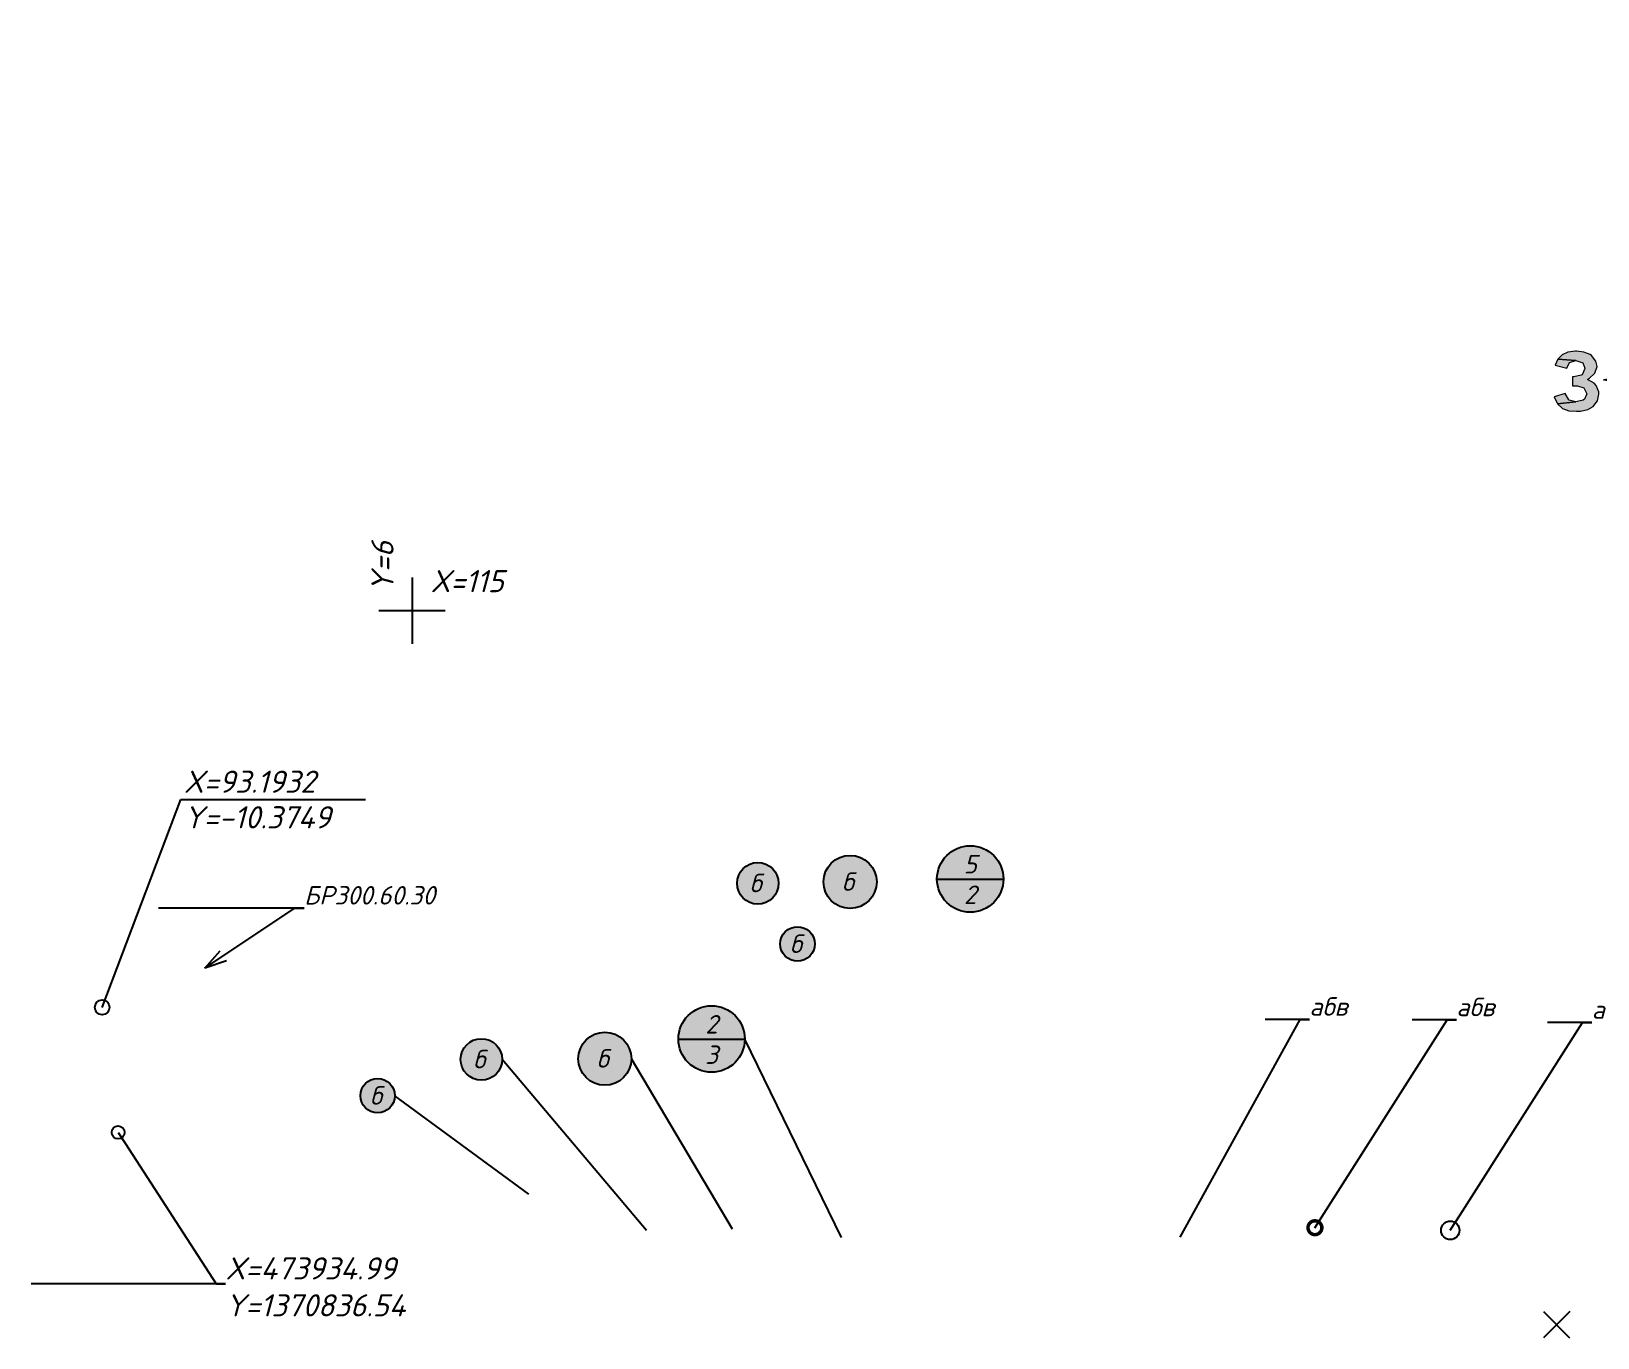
# Model space of a CAD drawing. Header units: millimetres. Extents: x -14 to 241, y 0 to 146.
# Drawn here: x -14.2 to 70.7, y 75.3 to 146.1 of the extents above; entities that cross this region are included whole.
import ezdxf
from ezdxf import colors
from ezdxf.entities.mleader import LeaderData, LeaderLine
from ezdxf.enums import TextEntityAlignment as Align
from ezdxf.math import Vec2, Vec3

# ---------------------------------------------------------------- set-up
doc = ezdxf.new("R2010")
doc.units = ezdxf.units.MM
doc.layers.add('_сетка', color=7, linetype='Continuous')
doc.styles.get("Standard").update_dxf_attribs({"font": 'isocpeui.ttf', "height": 2.6})
doc.styles.add('Аннотации', font='isocpeui.ttf', dxfattribs={"height": 1})

# ---------------------------------------------------------------- blocks, each defined once
blk = doc.blocks.new('_None')
blk = doc.blocks.new('_DotSmall')
at = {"color": 0, "linetype": 'ByBlock', "lineweight": 13, "const_width": 0.5}
blk.add_lwpolyline([(-0.0625, 0, 1), (0.0625, 0, 1)], format="xyb", close=True, dxfattribs=at)
blk = doc.blocks.new('*U38')
at = {"color": 0, "linetype": 'Continuous', "lineweight": -3, "ltscale": 0.1}
for p, q in [((-0.714, 0.714), (0.7, -0.7)), ((0.714, 0.714), (-0.7, -0.7))]:
    blk.add_line(p, q, dxfattribs=at)
blk = doc.blocks.new('*U73')
at = {"lineweight": 20, "true_color": 0xffffff, "transparency": 16777216}
h = blk.add_hatch(color=7, dxfattribs=at)
edge = h.paths.add_edge_path()
edge.add_arc((0, 0), 1.44, 0, 360)
at = {"color": 0, "linetype": 'Continuous', "lineweight": -2, "transparency": 16777216}
blk.add_circle((0, 0), 1.44, dxfattribs=at)
at = {"color": 0, "linetype": 'ByBlock', "lineweight": -2, "ltscale": 100, "transparency": 16777216, "style": 'Аннотации'}
blk.add_attdef('ТЕКСТ', text='', height=1, dxfattribs=at).set_placement((-0.12, 0.021), align=Align.MIDDLE)
blk = doc.blocks.new('*U72')
at = {"lineweight": 20, "true_color": 0xffffff, "transparency": 16777216}
h = blk.add_hatch(color=7, dxfattribs=at)
edge = h.paths.add_edge_path()
edge.add_arc((0, 0), 1.8, 0, 360)
at = {"linetype": 'ByBlock', "lineweight": -2, "transparency": 16777216}
blk.add_lwpolyline([(-1.8, 0), (1.8, 0)], dxfattribs=at)
blk.add_circle((0, 0), 1.8, dxfattribs=at)
at = {"color": 0, "linetype": 'ByBlock', "lineweight": -2, "ltscale": 100, "transparency": 16777216, "style": 'Аннотации'}
blk.add_attdef('ТИП', text='', height=1, dxfattribs=at).set_placement((0, 0), align=Align.BOTTOM_CENTER)
at = {"color": 18, "linetype": 'ByBlock', "lineweight": -2, "ltscale": 100, "true_color": 0x000000, "transparency": 16777216, "style": 'Аннотации'}
blk.add_attdef('КОЛ-ВО', text='', height=1, dxfattribs=at).set_placement((0, -0.35), align=Align.TOP_CENTER)
blk = doc.blocks.new('*U69')
at = {"lineweight": 20}
h = blk.add_hatch(color=0, dxfattribs=at)
h.paths.add_polyline_path([(1.106, -2.681), (1.994, -4.842), (1.857, -3.169)], flags=16)
h.paths.add_polyline_path([(2.683, -1.101), (4.809, -1.973), (3.63, -0.965)], flags=17)
h.paths.add_polyline_path([(10.33, 0), (2.683, 1.101), (0, 0)])
h.paths.add_polyline_path([(2.683, 1.101), (4.81, 1.974), (3.205, 1.9)], flags=17)
h.paths.add_polyline_path([(1.106, 2.681), (1.994, 4.842), (1.026, 3.588)], flags=17)
h.paths.add_polyline_path([(-1.106, 2.681), (-1.994, 4.842), (-1.857, 3.169)], flags=16)
h.paths.add_polyline_path([(-2.683, 1.101), (-4.809, 1.973), (-3.63, 0.965)], flags=17)
h.paths.add_polyline_path([(-10.33, 0), (-2.683, -1.101), (0, 0)])
h.paths.add_polyline_path([(-2.683, -1.101), (-4.81, -1.974), (-3.205, -1.9)], flags=17)
h.paths.add_polyline_path([(0, 0), (0, -15.099), (1.106, -2.68)])
h.paths.add_polyline_path([(0, 0), (5.641, -5.629), (2.683, -1.101)])
h.paths.add_polyline_path([(0, 0), (5.64, 5.629), (1.106, 2.681)])
h.paths.add_polyline_path([(0, 0), (0, 15.099), (-1.106, 2.68)])
h.paths.add_polyline_path([(0, 0), (-5.641, 5.629), (-2.683, 1.101)])
h.paths.add_polyline_path([(0, 0), (-5.64, -5.629), (-1.106, -2.681)])
h.paths.add_polyline_path([(-1.106, -2.681), (-1.994, -4.842), (-1.026, -3.588)], flags=17)
h.paths.add_polyline_path([(0.2, 18.887), (-0.2, 18.85), (-0.563, 18.705), (-0.89, 18.45), (-0.927, 18.378), (0.164, 18.341), (0.237, 18.341), (0.6, 18.196), (0.637, 18.16), (0.819, 17.832), (1.437, 17.978), (1.364, 18.232), (1.146, 18.56), (0.964, 18.669), (0.6, 18.85)])
h.paths.add_polyline_path([(-0.927, 18.378), (-1.145, 18.051), (-1.254, 17.687), (-1.29, 17.251), (-1.29, 17.142), (-1.218, 16.742), (-1.108, 16.378), (-0.89, 16.051), (0.164, 16.16), (-0.09, 16.196), (-0.418, 16.414), (-0.454, 16.487), (-0.599, 16.814), (-0.636, 17.287), (-0.636, 17.36), (-0.563, 17.796), (-0.418, 18.087), (-0.236, 18.232), (0.164, 18.341)])
h.paths.add_polyline_path([(0.855, 16.851), (0.782, 16.669), (0.6, 16.342), (0.528, 16.305), (0.164, 16.16), (-0.89, 16.051), (-0.599, 15.833), (-0.272, 15.687), (0.164, 15.615), (0.237, 15.651), (0.673, 15.724), (1, 15.869), (1.073, 15.942), (1.291, 16.233), (1.473, 16.633)])
h.paths.add_polyline_path([(12.199, 1.617), (10.926, 1.617), (10.926, -1.51), (12.017, -1.51), (12.49, -1.51), (12.78, -1.51), (12.853, -1.51), (13.217, -1.365), (13.217, -1.328), (13.471, -1.038), (13.508, -1.001), (11.581, -1.001), (11.581, -0.165), (12.09, -0.165), (13.435, -0.129), (13.326, -0.056), (12.999, 0.162), (11.581, 0.38), (11.581, 1.108), (11.944, 1.108), (13.326, 1.217), (13.071, 1.471), (12.744, 1.617), (12.635, 1.617)])
h.paths.add_polyline_path([(13.326, 1.217), (11.944, 1.108), (12.126, 1.108), (12.49, 1.108), (12.744, 0.998), (12.817, 0.744), (12.708, 0.489), (12.453, 0.38), (12.417, 0.38), (11.981, 0.38), (11.581, 0.38), (12.999, 0.162), (13.326, 0.417), (13.326, 0.453), (13.435, 0.853)], flags=17)
h.paths.add_polyline_path([(13.435, -0.129), (12.09, -0.165), (12.308, -0.165), (12.671, -0.201), (12.853, -0.347), (12.926, -0.565), (12.817, -0.856), (12.599, -0.965), (12.162, -1.001), (11.581, -1.001), (13.508, -1.001), (13.58, -0.601), (13.58, -0.492)])
h.paths.add_polyline_path([(0.891, -15.617), (0.528, -15.654), (0.164, -15.799), (-0.127, -16.017), (-0.309, -16.235), (-0.454, -16.563), (-0.527, -16.999), (-1.072, -16.999), (0.091, -17.181), (0.164, -16.744), (0.31, -16.417), (0.491, -16.272), (0.855, -16.163), (1.946, -16.054), (1.691, -15.835), (1.328, -15.654)])
h.paths.add_polyline_path([(-1.072, -15.654), (-1.69, -15.654), (-1.69, -18.817), (-1.072, -18.817), (-1.072, -17.508), (-0.527, -17.508), (0.091, -17.253), (0.091, -17.181), (-1.072, -16.999)])
h.paths.add_polyline_path([(1.946, -16.054), (0.855, -16.163), (1.109, -16.199), (1.437, -16.417), (1.473, -16.454), (1.618, -16.781), (1.655, -17.217), (1.655, -17.29), (1.618, -17.726), (1.473, -18.053), (1.291, -18.235), (0.891, -18.344), (1.946, -18.453), (2.164, -18.126), (2.164, -18.053), (2.273, -17.69), (2.309, -17.253), (2.309, -17.144), (2.273, -16.708), (2.127, -16.344)])
h.paths.add_polyline_path([(0.091, -17.253), (-0.527, -17.508), (-0.454, -17.908), (-0.309, -18.271), (-0.127, -18.49), (0.164, -18.744), (0.455, -18.853), (0.928, -18.89), (1.328, -18.817), (1.691, -18.671), (1.946, -18.453), (0.891, -18.344), (0.6, -18.308), (0.31, -18.053), (0.273, -18.017), (0.128, -17.69)])
h.paths.add_polyline_path([(-11.803, 1.554), (-11.849, 1.554), (-12.261, 1.509), (-12.581, 1.348), (-12.81, 1.12), (-11.826, 1.051), (-11.46, 0.914), (-11.346, 0.639), (-11.346, 0.616), (-11.483, 0.273), (-11.552, 0.25), (-11.941, 0.159), (-12.009, 0.159), (-12.009, -0.322), (-11.872, -0.322), (-11.735, -0.322), (-11.392, -0.436), (-11.232, -0.756), (-11.369, -1.054), (-11.437, -1.099), (-11.826, -1.191), (-12.833, -1.305), (-12.581, -1.534), (-12.558, -1.557), (-12.215, -1.671), (-11.803, -1.694), (-11.575, -1.694), (-11.186, -1.603), (-10.888, -1.442), (-10.66, -1.145), (-10.591, -0.779), (-10.591, -0.642), (-10.728, -0.299), (-10.843, -0.184), (-11.209, 0.022), (-11.094, 0.09), (-10.82, 0.342), (-10.797, 0.365), (-10.683, 0.731), (-10.751, 1.005), (-10.98, 1.326), (-11.049, 1.371), (-11.392, 1.509)])
h.paths.add_polyline_path([(-12.81, 1.12), (-12.947, 0.799), (-12.33, 0.639), (-12.169, 0.937), (-11.826, 1.051)])
h.paths.add_polyline_path([(-12.421, -0.733), (-13.016, -0.916), (-12.833, -1.305), (-11.826, -1.191), (-12.192, -1.099), (-12.215, -1.076)])
at = {"color": 7, "lineweight": 0}
for points in [[(0.2, 18.887), (-0.2, 18.85), (-0.563, 18.705), (-0.89, 18.45), (-0.927, 18.378), (0.164, 18.341), (0.237, 18.341), (0.6, 18.196), (0.637, 18.16), (0.819, 17.832), (1.437, 17.978), (1.364, 18.232), (1.146, 18.56), (0.964, 18.669), (0.6, 18.85)], [(-0.927, 18.378), (-1.145, 18.051), (-1.254, 17.687), (-1.29, 17.251), (-1.29, 17.142), (-1.218, 16.742), (-1.108, 16.378), (-0.89, 16.051), (0.164, 16.16), (-0.09, 16.196), (-0.418, 16.414), (-0.454, 16.487), (-0.599, 16.814), (-0.636, 17.287), (-0.636, 17.36), (-0.563, 17.796), (-0.418, 18.087), (-0.236, 18.232), (0.164, 18.341)], [(0.855, 16.851), (0.782, 16.669), (0.6, 16.342), (0.528, 16.305), (0.164, 16.16), (-0.89, 16.051), (-0.599, 15.833), (-0.272, 15.687), (0.164, 15.615), (0.237, 15.651), (0.673, 15.724), (1, 15.869), (1.073, 15.942), (1.291, 16.233), (1.473, 16.633)], [(-12.81, 1.12), (-12.947, 0.799), (-12.33, 0.639), (-12.169, 0.937), (-11.826, 1.051)], [(-11.803, 1.554), (-11.849, 1.554), (-12.261, 1.509), (-12.581, 1.348), (-12.81, 1.12), (-11.826, 1.051), (-11.826, 1.051), (-11.46, 0.914), (-11.346, 0.639), (-11.346, 0.616), (-11.483, 0.273), (-11.552, 0.25), (-11.941, 0.159), (-12.009, 0.159), (-12.009, -0.322), (-11.872, -0.322), (-11.735, -0.322), (-11.392, -0.436), (-11.232, -0.756), (-11.369, -1.054), (-11.437, -1.099), (-11.826, -1.191), (-12.833, -1.305), (-12.581, -1.534), (-12.558, -1.557), (-12.215, -1.671), (-11.803, -1.694), (-11.575, -1.694), (-11.186, -1.603), (-10.888, -1.442), (-10.66, -1.145), (-10.591, -0.779), (-10.591, -0.642), (-10.728, -0.299), (-10.843, -0.184), (-11.209, 0.022), (-11.094, 0.09), (-10.82, 0.342), (-10.797, 0.365), (-10.683, 0.731), (-10.751, 1.005), (-10.98, 1.326), (-11.049, 1.371), (-11.392, 1.509)], [(12.199, 1.617), (10.926, 1.617), (10.926, -1.51), (12.017, -1.51), (12.49, -1.51), (12.78, -1.51), (12.853, -1.51), (13.217, -1.365), (13.217, -1.328), (13.471, -1.038), (13.508, -1.001), (11.581, -1.001), (11.581, -0.165), (12.09, -0.165), (13.435, -0.129), (13.326, -0.056), (12.999, 0.162), (12.999, 0.162), (11.581, 0.38), (11.581, 1.108), (11.944, 1.108), (13.326, 1.217), (13.071, 1.471), (12.744, 1.617), (12.635, 1.617)], [(13.326, 1.217), (11.944, 1.108), (12.126, 1.108), (12.49, 1.108), (12.744, 0.998), (12.817, 0.744), (12.708, 0.489), (12.453, 0.38), (12.417, 0.38), (11.981, 0.38), (11.581, 0.38), (12.999, 0.162), (13.326, 0.417), (13.326, 0.453), (13.435, 0.853)], [(-12.421, -0.733), (-13.016, -0.916), (-12.833, -1.305), (-11.826, -1.191), (-12.192, -1.099), (-12.215, -1.076)], [(13.435, -0.129), (12.09, -0.165), (12.308, -0.165), (12.671, -0.201), (12.853, -0.347), (12.926, -0.565), (12.817, -0.856), (12.599, -0.965), (12.599, -0.965), (12.162, -1.001), (11.581, -1.001), (13.508, -1.001), (13.58, -0.601), (13.58, -0.492)], [(-1.072, -15.654), (-1.69, -15.654), (-1.69, -18.817), (-1.072, -18.817), (-1.072, -17.508), (-0.527, -17.508), (0.091, -17.253), (0.091, -17.181), (-1.072, -16.999)], [(0.891, -15.617), (0.528, -15.654), (0.164, -15.799), (-0.127, -16.017), (-0.309, -16.235), (-0.454, -16.563), (-0.527, -16.999), (-1.072, -16.999), (0.091, -17.181), (0.164, -16.744), (0.31, -16.417), (0.491, -16.272), (0.855, -16.163), (1.946, -16.054), (1.691, -15.835), (1.328, -15.654)], [(1.946, -16.054), (0.855, -16.163), (1.109, -16.199), (1.437, -16.417), (1.473, -16.454), (1.618, -16.781), (1.655, -17.217), (1.655, -17.29), (1.618, -17.726), (1.473, -18.053), (1.291, -18.235), (0.891, -18.344), (1.946, -18.453), (2.164, -18.126), (2.164, -18.053), (2.273, -17.69), (2.309, -17.253), (2.309, -17.144), (2.273, -16.708), (2.127, -16.344)], [(0.091, -17.253), (-0.527, -17.508), (-0.454, -17.908), (-0.309, -18.271), (-0.127, -18.49), (0.164, -18.744), (0.455, -18.853), (0.928, -18.89), (1.328, -18.817), (1.691, -18.671), (1.946, -18.453), (0.891, -18.344), (0.6, -18.308), (0.31, -18.053), (0.273, -18.017), (0.128, -17.69)]]:
    blk.add_lwpolyline(points, close=True, dxfattribs=at)
at = {"linetype": 'Continuous', "lineweight": 9, "ltscale": 0.1}
for points in [[(0, 15.099), (-1.026, 3.588), (-1.994, 4.842), (-1.857, 3.169), (-5.643, 5.632), (-3.205, 1.9), (-4.809, 1.973), (-3.63, 0.965), (-10.33, 0), (-3.63, -0.965), (-4.809, -1.973), (-3.205, -1.9), (-5.64, -5.629), (-1.857, -3.169), (-1.994, -4.842), (-1.026, -3.588), (0, -15.099), (1.026, -3.588), (1.994, -4.842), (1.857, -3.169), (5.643, -5.632), (3.205, -1.9), (4.809, -1.973), (3.63, -0.965), (10.398, 0.01), (3.63, 0.965), (4.809, 1.973), (3.205, 1.9), (5.641, 5.629), (1.857, 3.169), (1.994, 4.842), (1.026, 3.588)], [(2.683, 1.101), (0, 0), (10.33, 0), (3.63, -0.965), (4.809, -1.973), (4.81, -1.974), (3.205, -1.9), (5.643, -5.632), (5.64, -5.629), (1.857, -3.169), (1.994, -4.842), (1.026, -3.588), (0, -15.099), (-1.026, -3.588), (-1.994, -4.842), (-1.857, -3.169), (-5.644, -5.632), (-5.641, -5.629), (-2.683, -1.101), (0, 0), (-10.017, 0), (-10.017, 0.045), (-3.63, 0.965), (-4.809, 1.973), (-4.81, 1.974), (-3.205, 1.9), (-5.643, 5.632), (-5.64, 5.629), (-1.857, 3.169), (-1.994, 4.842), (-1.026, 3.588), (0, 15.099), (1.026, 3.588), (1.994, 4.842), (1.857, 3.169), (5.644, 5.632), (5.641, 5.629)], [(2.683, 1.101), (3.63, 0.965), (4.809, 1.973)], [(-2.683, -1.101), (-3.63, -0.965), (-4.809, -1.973)]]:
    blk.add_lwpolyline(points, close=True, dxfattribs=at)
at = {"color": 7, "lineweight": 20}
for points in [[(0, 0), (0, 15.099), (-1.106, 2.68)], [(0, 0), (0, 15.099), (1.106, 2.68)], [(0, 0), (-5.641, 5.629), (-2.683, 1.101)], [(0, 0), (-5.64, 5.629), (-1.106, 2.681)], [(0, 0), (5.641, 5.629), (2.683, 1.101)], [(0, 0), (5.64, 5.629), (1.106, 2.681)], [(-1.106, 2.681), (-1.994, 4.842), (-1.026, 3.588)], [(-1.106, 2.681), (-1.994, 4.842), (-1.857, 3.169)], [(1.106, 2.681), (1.994, 4.842), (1.026, 3.588)], [(1.106, 2.681), (1.994, 4.842), (1.857, 3.169)], [(-2.683, 1.101), (-4.81, 1.974), (-3.205, 1.9)], [(-2.683, 1.101), (-4.809, 1.973), (-3.63, 0.965)], [(2.683, 1.101), (4.81, 1.974), (3.205, 1.9)], [(2.683, 1.101), (4.809, 1.973), (3.63, 0.965)], [(-10.33, 0), (0, 0), (-2.683, 1.101)], [(10.33, 0), (0, 0), (2.683, 1.101)], [(-10.33, 0), (0, 0), (-2.683, -1.101)], [(0, 0), (-5.641, -5.629), (-2.683, -1.101)], [(0, 0), (-5.64, -5.629), (-1.106, -2.681)], [(0, 0), (0, -15.099), (-1.106, -2.68)], [(10.33, 0), (0, 0), (2.683, -1.101)], [(0, 0), (5.64, -5.629), (1.106, -2.681)], [(0, 0), (0, -15.099), (1.106, -2.68)], [(0, 0), (5.641, -5.629), (2.683, -1.101)], [(-2.683, -1.101), (-4.81, -1.974), (-3.205, -1.9)], [(-2.683, -1.101), (-4.809, -1.973), (-3.63, -0.965)], [(2.683, -1.101), (4.809, -1.973), (3.63, -0.965)], [(2.683, -1.101), (4.81, -1.974), (3.205, -1.9)], [(-1.106, -2.681), (-1.994, -4.842), (-1.857, -3.169)], [(-1.106, -2.681), (-1.994, -4.842), (-1.026, -3.588)], [(1.106, -2.681), (1.994, -4.842), (1.026, -3.588)], [(1.106, -2.681), (1.994, -4.842), (1.857, -3.169)]]:
    blk.add_lwpolyline(points, close=True, dxfattribs=at)
blk = doc.blocks.new('_Origin')
at = {"color": 0, "linetype": 'ByBlock', "lineweight": -2}
blk.add_line((0, 0), (-1, 0), dxfattribs=at)
blk.add_circle((0, 0), 0.5, dxfattribs=at)
blk = doc.blocks.new('круг_оз')
at = {"lineweight": 20, "true_color": 0xffffff, "transparency": 16777216}
h = blk.add_hatch(color=7, dxfattribs=at)
edge = h.paths.add_edge_path()
edge.add_arc((0, 0), 1.8, 0, 360)
at = {"linetype": 'ByBlock', "lineweight": -2, "transparency": 16777216}
blk.add_lwpolyline([(-1.8, 0), (1.8, 0)], dxfattribs=at)
blk.add_circle((0, 0), 1.8, dxfattribs=at)
at = {"color": 0, "linetype": 'ByBlock', "lineweight": -2, "ltscale": 100, "transparency": 16777216, "style": 'Аннотации'}
blk.add_attdef('ТИП', text='', height=1, dxfattribs=at).set_placement((0, 0), align=Align.BOTTOM_CENTER)
at = {"color": 18, "linetype": 'ByBlock', "lineweight": -2, "ltscale": 100, "true_color": 0x000000, "transparency": 16777216, "style": 'Аннотации'}
blk.add_attdef('КОЛ-ВО', text='', height=1, dxfattribs=at).set_placement((0, -0.35), align=Align.TOP_CENTER)
blk = doc.blocks.new('*U70')
at = {"color": 0, "linetype": 'ByBlock', "lineweight": -2}
for p, q in [((0, 1.8), (0, -1.8)), ((-1.8, 0), (0, 0)), ((0, 0), (1.8, 0))]:
    blk.add_line(p, q, dxfattribs=at)
at = {"flags": 8}
blk.add_attdef('Y', (-1, 1), '', height=1.2, rotation=90, dxfattribs=at)
blk.add_attdef('X', (1, 1), '', height=1.2, dxfattribs=at)
blk = doc.blocks.new('*U71')
at = {"color": 0, "linetype": 'ByBlock', "lineweight": -3}
for p, q in [((0, 0), (4.264, 11.258)), ((4.264, 11.258), (14.264, 11.258))]:
    blk.add_line(p, q, dxfattribs=at)
at = {"color": 0, "linetype": 'ByBlock', "lineweight": -2}
blk.add_circle((0, 0), 0.4, dxfattribs=at)
at = {"color": 0, "linetype": 'Continuous', "lineweight": -3, "flags": 8}
for tag, p in [('X', (4.424, 11.628)), ('Y', (4.424, 9.698))]:
    blk.add_attdef(tag, p, '', height=1.2, dxfattribs=at)
blk = doc.blocks.new('_Open30')
at = {"color": 0, "linetype": 'ByBlock', "lineweight": -2}
for p, q in [((-1, 0.268), (0, 0)), ((0, 0), (-1, -0.268)), ((0, 0), (-1, 0))]:
    blk.add_line(p, q, dxfattribs=at)
blk = doc.blocks.new('*U75')
at = {"lineweight": 20, "true_color": 0xffffff, "transparency": 16777216}
h = blk.add_hatch(color=7, dxfattribs=at)
edge = h.paths.add_edge_path()
edge.add_arc((0, 0), 1.125, 0, 360)
at = {"color": 0, "linetype": 'Continuous', "lineweight": -2, "transparency": 16777216}
blk.add_circle((0, 0), 1.125, dxfattribs=at)
at = {"color": 0, "linetype": 'ByBlock', "lineweight": -2, "ltscale": 100, "transparency": 16777216, "style": 'Аннотации'}
blk.add_attdef('ТЕКСТ', text='', height=1, dxfattribs=at).set_placement((-0.12, 0.021), align=Align.MIDDLE)
blk = doc.blocks.new('*U74')
at = {"lineweight": 20, "true_color": 0xffffff, "transparency": 16777216}
h = blk.add_hatch(color=7, dxfattribs=at)
edge = h.paths.add_edge_path()
edge.add_arc((0, 0), 0.935, 0, 360)
at = {"color": 0, "linetype": 'Continuous', "lineweight": -2, "transparency": 16777216}
blk.add_circle((0, 0), 0.935, dxfattribs=at)
at = {"color": 0, "linetype": 'ByBlock', "lineweight": -2, "ltscale": 100, "transparency": 16777216, "style": 'Аннотации'}
blk.add_attdef('ТЕКСТ', text='', height=1, dxfattribs=at).set_placement((-0.09, 0.016), align=Align.MIDDLE)
blk = doc.blocks.new('круг компакт')
at = {"lineweight": 20, "true_color": 0xffffff, "transparency": 16777216}
h = blk.add_hatch(color=7, dxfattribs=at)
edge = h.paths.add_edge_path()
edge.add_arc((0, 0), 1.125, 0, 360)
at = {"color": 0, "linetype": 'Continuous', "lineweight": -2, "transparency": 16777216}
blk.add_circle((0, 0), 1.125, dxfattribs=at)
at = {"color": 0, "linetype": 'ByBlock', "lineweight": -2, "ltscale": 100, "transparency": 16777216, "style": 'Аннотации'}
blk.add_attdef('ТЕКСТ', text='', height=1, dxfattribs=at).set_placement((-0.12, 0.021), align=Align.MIDDLE)
blk = doc.blocks.new('круг')
at = {"lineweight": 20, "true_color": 0xffffff, "transparency": 16777216}
h = blk.add_hatch(color=7, dxfattribs=at)
edge = h.paths.add_edge_path()
edge.add_arc((0, 0), 1.44, 0, 360)
at = {"color": 0, "linetype": 'Continuous', "lineweight": -2, "transparency": 16777216}
blk.add_circle((0, 0), 1.44, dxfattribs=at)
at = {"color": 0, "linetype": 'ByBlock', "lineweight": -2, "ltscale": 100, "transparency": 16777216, "style": 'Аннотации'}
blk.add_attdef('ТЕКСТ', text='', height=1, dxfattribs=at).set_placement((-0.12, 0.021), align=Align.MIDDLE)
blk = doc.blocks.new('круг компакт+')
at = {"lineweight": 20, "true_color": 0xffffff, "transparency": 16777216}
h = blk.add_hatch(color=7, dxfattribs=at)
edge = h.paths.add_edge_path()
edge.add_arc((0, 0), 0.935, 0, 360)
at = {"color": 0, "linetype": 'Continuous', "lineweight": -2, "transparency": 16777216}
blk.add_circle((0, 0), 0.935, dxfattribs=at)
at = {"color": 0, "linetype": 'ByBlock', "lineweight": -2, "ltscale": 100, "transparency": 16777216, "style": 'Аннотации'}
blk.add_attdef('ТЕКСТ', text='', height=1, dxfattribs=at).set_placement((-0.09, 0.016), align=Align.MIDDLE)

msp = doc.modelspace()

# ---------------------------------------------------------------- block references
at = {"linetype": 'Continuous', "lineweight": 9}
msp.add_blockref('*U69', (81.301, 127.197), dxfattribs=at)
at = {"color": 5, "linetype": 'ByBlock', "lineweight": -2}
ref = msp.add_blockref('*U71', (-10.375, 93.193), dxfattribs=at)
ref.add_attrib('X', 'X=93.1932', (-5.951, 104.821), dxfattribs={"color": 0, "linetype": 'Continuous', "lineweight": -3, "height": 1.2})
ref.add_attrib('Y', 'Y=-10.3749', (-5.951, 102.891), dxfattribs={"color": 0, "linetype": 'Continuous', "lineweight": -3, "height": 1.2})
at = {"color": 94}
msp.add_blockref('*U72', (36.655, 100.146), dxfattribs=at).add_auto_attribs({'ТИП': '5', 'КОЛ-ВО': '2'})
at = {"color": 0, "linetype": 'ByBlock'}
for name, p in [('*U75', (25.147, 99.913)), ('*U74', (27.298, 96.627))]:
    msp.add_blockref(name, p, dxfattribs=at).add_auto_attribs({'ТЕКСТ': 'б'})
msp.add_blockref('*U73', (30.147, 99.988)).add_auto_attribs({'ТЕКСТ': 'б'})
at = {"color": 5, "ltscale": 0.1}
msp.add_blockref('*U38', (68.422, 75.992), dxfattribs=at)
at = {"layer": '_сетка', "color": 92, "linetype": 'ByBlock', "lineweight": -3, "true_color": 0x00dd00}
ref = msp.add_blockref('*U70', (6.412, 114.689), dxfattribs=at)
ref.add_attrib('X', 'X=115', (7.412, 115.689), dxfattribs={"layer": '0', "height": 1.2})
ref.add_attrib('Y', 'Y=6', (5.412, 115.689), dxfattribs={"layer": '0', "height": 1.2, "rotation": 90})

# ---------------------------------------------------------------- leaders
at = {"lineweight": -3, "ltscale": 2}
ml = msp.add_multileader_mtext('Standard', dxfattribs=at)
ml.set_content('БР300.60.30', color=7, style='Аннотации')
ml.set_leader_properties()
ml.set_arrow_properties(name='OPEN30')
ml.build(insert=Vec2(0, 0))
ml.multileader.update_dxf_attribs({"text_left_attachment_type": 6, "text_right_attachment_type": 6, "dogleg_length": 0.5, "arrow_head_size": 1.2})
ctx = ml.context
ctx.base_point, ctx.char_height, ctx.arrow_head_size, ctx.landing_gap_size, ctx.plane_origin = Vec3(0.563, 98.564), 1, 1.2, 0, Vec3(-4.811, 95.321)
ctx.left_attachment, ctx.right_attachment = 6, 6
notes = []
notes.append((ctx, [(0, (1, 1, 0), (0.063, 98.564), (1, 0), 0.5, [(0, [(-4.811, 95.321)], 0, [])])]))
ctx.mtext.insert, ctx.mtext.flow_direction = Vec3(0.563, 99.764), 5
at = {"ltscale": 100}
ml = msp.add_multileader_mtext('Standard', dxfattribs=at)
ml.set_content('абв', color=7, style='Аннотации')
ml.set_leader_properties()
ml.set_arrow_properties(name='NONE')
ml.build(insert=Vec2(0, 0))
ml.multileader.update_dxf_attribs({"text_left_attachment_type": 6, "text_right_attachment_type": 6, "dogleg_length": 0.5})
ctx = ml.context
ctx.base_point, ctx.char_height, ctx.landing_gap_size, ctx.plane_origin = Vec3(55.03, 92.54), 1, 0, Vec3(48.029, 80.735)
ctx.left_attachment, ctx.right_attachment = 6, 6
notes.append((ctx, [(0, (1, 1, 0), (54.53, 92.54), (1, 0), 0.5, [(0, [(48.029, 80.735)], 0, [])])]))
ctx.mtext.insert, ctx.mtext.flow_direction = Vec3(55.03, 93.74), 5
ml = msp.add_multileader_mtext('Standard', dxfattribs=at)
ml.set_content('абв', color=7, style='Аннотации')
ml.set_leader_properties()
ml.set_arrow_properties(name='DOTSMALL')
ml.build(insert=Vec2(0, 0))
ml.multileader.update_dxf_attribs({"text_left_attachment_type": 6, "text_right_attachment_type": 6, "dogleg_length": 0.5, "arrow_head_size": 1.5})
ctx = ml.context
ctx.base_point, ctx.char_height, ctx.arrow_head_size, ctx.landing_gap_size, ctx.plane_origin = Vec3(62.994, 92.514), 1, 1.5, 0, Vec3(55.332, 81.25)
ctx.left_attachment, ctx.right_attachment = 6, 6
notes.append((ctx, [(0, (1, 1, 0), (62.494, 92.514), (1, 0), 0.5, [(0, [(55.332, 81.25)], 0, [])])]))
ctx.mtext.insert, ctx.mtext.flow_direction = Vec3(62.994, 93.714), 5
ml = msp.add_multileader_mtext('Standard', dxfattribs=at)
ml.set_content('абв', color=7, style='Аннотации')
ml.set_leader_properties()
ml.set_arrow_properties(name='ORIGIN')
ml.build(insert=Vec2(0, 0))
ml.multileader.update_dxf_attribs({"text_left_attachment_type": 6, "text_right_attachment_type": 6, "dogleg_length": 0.5, "arrow_head_size": 1})
ctx = ml.context
ctx.base_point, ctx.char_height, ctx.arrow_head_size, ctx.landing_gap_size, ctx.plane_origin = Vec3(70.325, 92.374), 1, 1, 0, Vec3(62.662, 81.109)
ctx.left_attachment, ctx.right_attachment = 6, 6
notes.append((ctx, [(0, (1, 1, 0), (69.825, 92.374), (1, 0), 0.5, [(0, [(62.662, 81.109)], 0, [])])]))
ctx.mtext.insert, ctx.mtext.flow_direction = Vec3(70.325, 93.574), 5
at = {"color": 94, "linetype": 'ByBlock'}
ml = msp.add_multileader_block('Standard', dxfattribs=at)
ml.set_content('круг_оз', color=94)
ml.set_attribute('ТИП', '2', width=0)
ml.set_attribute('КОЛ-ВО', '3', width=0)
ml.set_leader_properties(color=7)
ml.set_arrow_properties(name='NONE')
ml.build(insert=Vec2(0, 0))
ml.multileader.update_dxf_attribs({"has_dogleg": 0, "text_left_attachment_type": 6, "text_right_attachment_type": 6, "dogleg_length": 0.0001, "arrow_head_size": 1, "block_connection_type": 1})
ctx = ml.context
ctx.base_point, ctx.char_height, ctx.arrow_head_size, ctx.landing_gap_size, ctx.plane_origin = Vec3(20.843, 91.475), 2.6, 1, 0, Vec3(29.683, 80.729)
ctx.left_attachment, ctx.right_attachment, ctx.attachment_type = 6, 6, 1
notes.append((ctx, [(0, (1, 1, 0), (24.443, 91.475), (-1, 0), 0.0001, [(0, [(29.683, 80.729)], 0, [])])]))
ctx.block.insert = Vec3(22.643, 91.475)
at = {"color": 0, "linetype": 'ByBlock'}
ml = msp.add_multileader_block('Standard', dxfattribs=at)
ml.set_content('круг')
ml.set_attribute('ТЕКСТ', 'б', width=0)
ml.set_leader_properties(color=256)
ml.set_arrow_properties(name='NONE')
ml.build(insert=Vec2(0, 0))
ml.multileader.update_dxf_attribs({"has_dogleg": 0, "text_left_attachment_type": 6, "text_right_attachment_type": 6, "dogleg_length": 0.0001, "arrow_head_size": 1, "block_connection_type": 1})
ctx = ml.context
ctx.base_point, ctx.char_height, ctx.arrow_head_size, ctx.landing_gap_size, ctx.plane_origin = Vec3(15.419, 90.409), 2.6, 1, 0, Vec3(23.777, 81.18)
ctx.left_attachment, ctx.right_attachment, ctx.attachment_type = 6, 6, 1
notes.append((ctx, [(0, (1, 1, 0), (18.3, 90.409), (-1, 0), 0.0001, [(0, [(23.777, 81.18)], 0, [])])]))
ctx.block.insert = Vec3(16.859, 90.409)
ml = msp.add_multileader_block('Standard', dxfattribs=at)
ml.set_content('круг компакт')
ml.set_attribute('ТЕКСТ', 'б', width=0)
ml.set_leader_properties(color=256)
ml.set_arrow_properties(name='NONE')
ml.build(insert=Vec2(0, 0))
ml.multileader.update_dxf_attribs({"has_dogleg": 0, "text_left_attachment_type": 6, "text_right_attachment_type": 6, "dogleg_length": 0.0001, "arrow_head_size": 1, "block_connection_type": 1})
ctx = ml.context
ctx.base_point, ctx.char_height, ctx.arrow_head_size, ctx.landing_gap_size, ctx.plane_origin = Vec3(9.046, 90.37), 2.6, 1, 0, Vec3(19.121, 81.102)
ctx.left_attachment, ctx.right_attachment, ctx.attachment_type = 6, 6, 1
notes.append((ctx, [(0, (1, 1, 0), (11.296, 90.37), (-1, 0), 0.0001, [(0, [(19.121, 81.102)], 0, [])])]))
ctx.block.insert = Vec3(10.171, 90.37)
ml = msp.add_multileader_block('Standard', dxfattribs=at)
ml.set_content('круг компакт+')
ml.set_attribute('ТЕКСТ', 'б', width=0)
ml.set_leader_properties(color=256)
ml.set_arrow_properties(name='NONE')
ml.build(insert=Vec2(0, 0))
ml.multileader.update_dxf_attribs({"has_dogleg": 0, "text_left_attachment_type": 6, "text_right_attachment_type": 6, "dogleg_length": 0.0001, "arrow_head_size": 1, "block_connection_type": 1})
ctx = ml.context
ctx.base_point, ctx.char_height, ctx.arrow_head_size, ctx.landing_gap_size, ctx.plane_origin = Vec3(3.613, 88.406), 2.6, 1, 0, Vec3(12.746, 81.142)
ctx.left_attachment, ctx.right_attachment, ctx.attachment_type = 6, 6, 1
notes.append((ctx, [(0, (1, 1, 0), (5.483, 88.406), (-1, 0), 0.0001, [(0, [(12.746, 83.074)], 0, [])])]))
ctx.block.insert = Vec3(4.548, 88.406)
at = {"linetype": 'Continuous', "lineweight": -3, "ltscale": 0.1}
ml = msp.add_multileader_mtext('Standard', dxfattribs=at)
ml.set_content('X=473934.99^JY=1370836.54', color=5, style='Аннотации')
ml.set_leader_properties(color=5)
ml.set_arrow_properties(name='ORIGIN')
ml.build(insert=Vec2(0, 0))
ml.multileader.update_dxf_attribs({"text_left_attachment_type": 6, "text_right_attachment_type": 6, "dogleg_length": 0.5, "arrow_head_size": 0.7})
ctx = ml.context
ctx.base_point, ctx.char_height, ctx.arrow_head_size, ctx.landing_gap_size, ctx.plane_origin = Vec3(-3.699, 78.205), 1.2, 0.7, 0, Vec3(-18.363, 89.692)
ctx.left_attachment, ctx.right_attachment = 6, 6
notes.append((ctx, [(0, (1, 1, 0), (-4.199, 78.205), (1, 0), 0.5, [(0, [(-9.51, 86.414)], 0, [])])]))
ctx.mtext.insert, ctx.mtext.flow_direction = Vec3(-3.699, 79.645), 5
for ctx, leaders in notes:
    for number, flags, end, landing, length, lines in leaders:
        leader = LeaderData()
        leader.index, (leader.has_last_leader_line, leader.has_dogleg_vector, leader.attachment_direction) = number, flags
        leader.last_leader_point, leader.dogleg_vector, leader.dogleg_length = Vec3(end), Vec3(landing), length
        for number, points, colour, breaks in lines:
            line = LeaderLine()
            line.index, line.vertices, line.color, line.breaks = number, Vec3.list(points), colors.encode_raw_color(colour), breaks
            leader.lines.append(line)
        ctx.leaders.append(leader)

doc.saveas('drawing.dxf')
